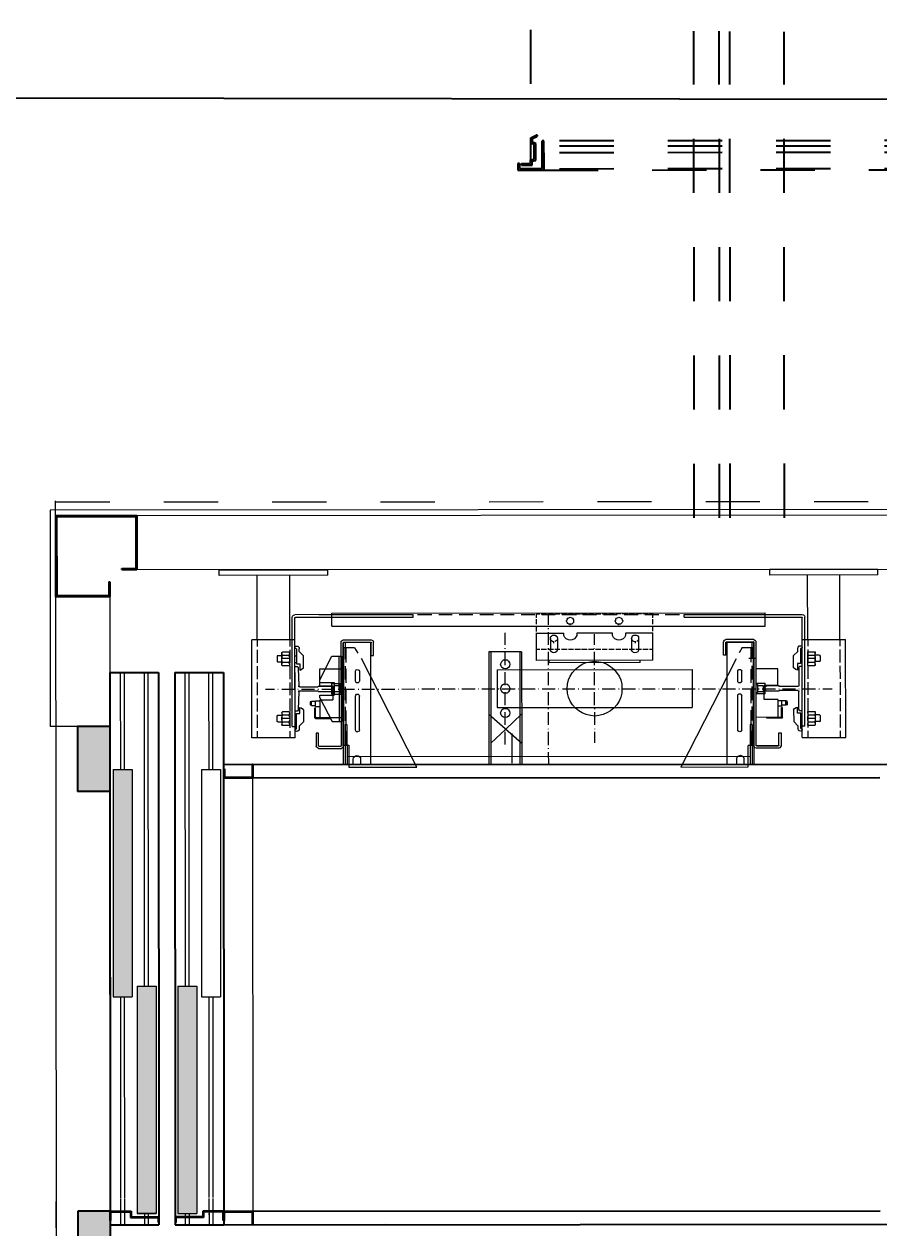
# Model space of a CAD drawing. Extents: x -152 to 150, y 325 to 437.
# Drawn here: x 1.613 to 3.191, y 413.229 to 415.452 of the extents above; entities that cross this region are included whole.
import ezdxf

# ---------------------------------------------------------------- set-up
doc = ezdxf.new("R2010")
doc.units = 0
doc.header["$LTSCALE"] = 0.01
doc.header["$MEASUREMENT"] = 0
doc.header["$PDMODE"] = 98
doc.linetypes.add('HIDDEN', pattern=[0.375, 0.25, -0.125])
doc.layers.get('0').update_dxf_attribs({"linetype": 'CONTINUOUS'})
doc.layers.get('DEFPOINTS').update_dxf_attribs({"linetype": 'CONTINUOUS'})
for name, color, linetype, lineweight in [('2COTA', 1, 'CONTINUOUS', 9), ('2H', 1, 'HIDDEN', 15), ('AR-ESQ-VT1', 1, 'CONTINUOUS', 9), ('P', 1, 'CONTINUOUS', 18)]:
    doc.layers.add(name, color=color, linetype=linetype, lineweight=lineweight)
for name, color, linetype in [('3', 3, 'CONTINUOUS'), ('47', 1, 'CONTINUOUS'), ('ALV', 2, 'CONTINUOUS'), ('AR-ELV', 2, 'CONTINUOUS'), ('AR-PIS-DSN', 1, 'CONTINUOUS'), ('DT-PRJ', 1, 'HIDDEN'), ('PAREDE', 1, 'CONTINUOUS'), ('TEXTO-CENTRO-CUSTO', 2, 'CONTINUOUS')]:
    doc.layers.add(name, color=color, linetype=linetype)
doc.styles.add('1', font='romans.shx')
doc.dimstyles.new('1-600', dxfattribs={"dimtxt": 1.1, "dimasz": 2.5, "dimexe": 2, "dimexo": 4, "dimgap": 0.2, "dimtad": 1, "dimdec": 0, "dimzin": 4, "dimdsep": 46, "dimlunit": 6, "dimtxsty": '1', "dimblk1": 'NONE', "dimblk2": 'NONE', "dimsah": 1, "dimcen": 0, "dimclrd": 2, "dimclre": 2, "dimclrt": 2, "dimadec": 0, "dimazin": 0, "dimtfac": 1, "dimtdec": 0, "dimtmove": 2, "dimatfit": 3, "dimldrblk": 'NONE', "dimfxl": 0, "dimtolj": 1, "dimtzin": 0, "dimarcsym": 0})

# ---------------------------------------------------------------- blocks, each defined once
blk = doc.blocks.new('*D68')
at = {"layer": 'DEFPOINTS', "color": 0}
for p in [(-16.9109, 434.9595), (25.8721, 428.0733), (25.7828, 426.5759), (-100.7781, 416.6905), (-100.4239, 415.2329)]:
    blk.add_point(p, dxfattribs=at)
at = {"layer": 'TEXTO-CENTRO-CUSTO', "color": 2, "lineweight": -2}
for p, q in [((26.1104, 432.0662), (26.3766, 436.5272)), ((-101.7227, 420.5774), (-102.7852, 424.9499))]:
    blk.add_line(p, q, dxfattribs=at)
blk.add_arc((0.3598, 0.4972), 434.8055, 86.585366, 103.658537, dxfattribs=at)
at = {"layer": 'TEXTO-CENTRO-CUSTO', "color": 2, "insert": (-38.5248, 434.3135), "char_height": 1.1, "attachment_point": 5, "rotation": 5.122, "style": '1'}
blk.add_mtext('\\A1;Física', dxfattribs=at)
blk = doc.blocks.new('_NONE')
at = {"color": 0, "linetype": 'ByBlock'}
blk.add_circle((0, 0), 0.25, dxfattribs=at)
blk = doc.blocks.new('gr01-p2')
at = {"layer": 'DT-PRJ'}
for p, q in [((0.0239, 0.0599), (0.0337, 0.0648)), ((0.0239, 0.0493), (0.0239, 0.0599)), ((0.03, 0.0472), (0.0239, 0.0493)), ((0.0269, 0.0581), (0.035, 0.0622)), ((0.0269, 0.0514), (0.0269, 0.0581)), ((0.033, 0.0494), (0.0269, 0.0514)), ((0.03, 0.0203), (0.03, 0.0472)), ((0.033, 0.0178), (0.033, 0.0494)), ((0.045, 0.003), (0.045, 0.054)), ((0.048, 0.054), (0.045, 0.054)), ((0.048, 0.054), (1.177, 0.054)), ((0.048, 0), (0.048, 0.054)), ((1.177, 0), (1.177, 0.054)), ((1.177, 0.054), (1.18, 0.054)), ((1.18, 0.003), (1.18, 0.054)), ((1.1981, 0.0581), (1.19, 0.0622)), ((1.2011, 0.0599), (1.1913, 0.0648)), ((1.192, 0.0494), (1.1981, 0.0514)), ((1.192, 0.0178), (1.192, 0.0494)), ((1.195, 0.0472), (1.2011, 0.0493)), ((1.195, 0.0203), (1.195, 0.0472)), ((1.1981, 0.0514), (1.1981, 0.0581)), ((1.2011, 0.0493), (1.2011, 0.0599)), ((0.048, 0.044), (1.177, 0.044)), ((0.048, 0.032), (1.177, 0.032)), ((1.177, 0.032), (1.177, 0)), ((0.003, 0.0122), (0, 0.0122)), ((0, 0.0122), (0, 0)), ((0, 0), (0.048, 0)), ((0.003, 0.0122), (0.003, 0.003)), ((0.003, 0.003), (0.045, 0.003)), ((0.0067, 0.0121), (0.0067, 0.0091)), ((0.0067, 0.0121), (0.0237, 0.0121)), ((0.0067, 0.0091), (0.0267, 0.0091)), ((0.0067, 0.0091), (0.0078, 0.0091)), ((0.0237, 0.0192), (0.03, 0.0203)), ((0.0237, 0.0121), (0.0237, 0.0192)), ((0.0267, 0.0167), (0.033, 0.0178)), ((0.0267, 0.0091), (0.0267, 0.0167)), ((0.048, 0.002), (1.177, 0.002)), ((1.177, 0), (0.048, 0)), ((1.225, 0), (1.177, 0)), ((1.222, 0.003), (1.18, 0.003)), ((1.1983, 0.0167), (1.192, 0.0178)), ((1.2013, 0.0192), (1.195, 0.0203)), ((1.1983, 0.0091), (1.1983, 0.0167)), ((1.2183, 0.0091), (1.1983, 0.0091)), ((1.2013, 0.0121), (1.2013, 0.0192)), ((1.2183, 0.0121), (1.2013, 0.0121)), ((1.2183, 0.0091), (1.2172, 0.0091)), ((1.2183, 0.0121), (1.2183, 0.0091)), ((1.222, 0.0122), (1.225, 0.0122)), ((1.222, 0.0122), (1.222, 0.003)), ((1.225, 0.0122), (1.225, 0))]:
    blk.add_line(p, q, dxfattribs=at)
for centre, start, end in [((0.0343, 0.0635), 296.5428, 116.5428), ((1.1907, 0.0635), 63.4572, 243.4572)]:
    blk.add_arc(centre, 0.0015, start, end, dxfattribs=at)

msp = doc.modelspace()

# ---------------------------------------------------------------- hatches: boundary and pattern name
at = {"layer": '2COTA', "linetype": 'Continuous'}
for points in [[(1.7712, 414.1549), (1.7712, 414.0349), (1.7112, 414.0348), (1.7112, 414.1548)], [(1.7717, 413.2599), (1.7717, 413.2427), (1.7718, 413.1396), (1.7118, 413.1396), (1.7117, 413.2598)]]:
    msp.add_hatch(color=256, dxfattribs=at).paths.add_polyline_path(points)
at = {"layer": '2COTA', "lineweight": 9, "ltscale": 35}
for points in [[(1.7773, 414.0757), (1.8123, 414.0757), (1.8125, 413.6557), (1.7775, 413.6557)], [(1.8215, 413.6757), (1.8565, 413.6757), (1.8567, 413.2557), (1.8217, 413.2557)], [(1.8965, 413.6757), (1.9315, 413.6758), (1.9317, 413.2558), (1.8967, 413.2557)]]:
    msp.add_hatch(color=256, dxfattribs=at).paths.add_polyline_path(points)

# ---------------------------------------------------------------- linework, layer by layer
at = {"layer": '2COTA', "ltscale": 35}
for p, q in [((1.7911, 414.0757), (1.7909, 414.2549)), ((1.7982, 414.0757), (1.7981, 414.2549)), ((1.8352, 413.6757), (1.8349, 414.2549)), ((1.8424, 413.6757), (1.842, 414.2549)), ((1.9106, 413.6757), (1.9102, 414.255)), ((1.9177, 413.6757), (1.9173, 414.255)), ((1.9542, 414.0758), (1.9541, 414.255)), ((1.9614, 414.0758), (1.9612, 414.255)), ((1.7773, 414.0757), (1.8123, 414.0757)), ((1.9401, 414.0758), (1.9751, 414.0758)), ((1.8215, 413.6757), (1.8565, 413.6757)), ((1.8965, 413.6757), (1.9315, 413.6758)), ((1.8965, 413.6757), (1.9315, 413.6758)), ((1.8965, 413.6757), (1.9315, 413.6758)), ((1.7775, 413.6557), (1.8125, 413.6557)), ((1.7916, 413.2849), (1.7913, 413.6557)), ((1.7987, 413.2849), (1.7984, 413.6557)), ((1.9404, 413.6558), (1.9754, 413.6558)), ((1.9547, 413.285), (1.9545, 413.6558)), ((1.9619, 413.285), (1.9616, 413.6558)), ((1.7916, 413.2349), (1.7916, 413.2836)), ((1.7987, 413.2349), (1.7987, 413.2836)), ((1.9548, 413.235), (1.9547, 413.2837)), ((1.9619, 413.235), (1.9619, 413.2837)), ((1.7916, 413.2494), (1.7916, 413.2557)), ((1.7987, 413.2494), (1.7987, 413.2557)), ((1.8567, 413.2557), (1.8217, 413.2557)), ((1.8217, 413.2557), (1.8567, 413.2557)), ((1.8355, 413.2349), (1.8355, 413.2557)), ((1.8355, 413.2495), (1.8355, 413.2557)), ((1.8426, 413.2349), (1.8426, 413.2557)), ((1.8426, 413.2495), (1.8426, 413.2557)), ((1.8967, 413.2557), (1.9317, 413.2558)), ((1.9108, 413.235), (1.9108, 413.2557)), ((1.9108, 413.2495), (1.9108, 413.2557)), ((1.918, 413.235), (1.9179, 413.2557)), ((1.9179, 413.2495), (1.9179, 413.2557)), ((1.9548, 413.2495), (1.9547, 413.2558)), ((1.9619, 413.2495), (1.9619, 413.2558))]:
    msp.add_line(p, q, dxfattribs=at)
at = {"layer": '2COTA', "linetype": 'Continuous'}
for p, q in [((1.7773, 414.0757), (1.7775, 413.6557)), ((1.8123, 414.0757), (1.8125, 413.6557)), ((1.9401, 414.0758), (1.9404, 413.6558)), ((1.9751, 414.0758), (1.9754, 413.6558)), ((1.8215, 413.6757), (1.8217, 413.2557)), ((1.8565, 413.6757), (1.8567, 413.2557)), ((1.8965, 413.6757), (1.8967, 413.2557)), ((1.9315, 413.6758), (1.9317, 413.2558))]:
    msp.add_line(p, q, dxfattribs=at)
at = {"layer": '2COTA', "lineweight": 9, "ltscale": 35}
msp.add_line((2.0354, 413.26), (2.0349, 414.06), dxfattribs=at)
at = {"layer": '2COTA', "ltscale": 0.5}
for p, q in [((1.7714, 413.746), (1.7716, 413.461)), ((1.9814, 413.7461), (1.9816, 413.4611))]:
    msp.add_line(p, q, dxfattribs=at)
at = {"layer": '2H', "lineweight": 9, "ltscale": 20}
for p, q in [((1.6709, 414.5448), (1.6709, 414.572)), ((1.6709, 414.5698), (3.4709, 414.5709))]:
    msp.add_line(p, q, dxfattribs=at)
at = {"layer": '3'}
for p, q in [((2.0336, 414.085), (2.0336, 414.0613)), ((2.0349, 414.085), (2.0336, 414.085)), ((2.0349, 414.085), (2.0336, 414.085)), ((2.0349, 414.085), (2.0349, 414.06)), ((1.9812, 414.0772), (1.9825, 414.0772)), ((1.9812, 414.06), (2.0349, 414.06)), ((1.9825, 414.0613), (2.0336, 414.0613)), ((2.0075, 414.06), (2.0325, 414.06)), ((2.0075, 414.06), (2.0325, 414.06)), ((1.7717, 413.2599), (1.8107, 413.2599)), ((1.798, 413.2599), (1.8083, 413.2599)), ((1.798, 413.2599), (1.8083, 413.2599)), ((1.8107, 413.2599), (1.8107, 413.2599)), ((1.8107, 413.2599), (1.8107, 413.2494)), ((1.9817, 413.26), (1.9427, 413.26)), ((1.9427, 413.26), (1.9427, 413.26)), ((1.9427, 413.26), (1.9428, 413.2495)), ((1.9804, 413.2587), (1.944, 413.2587)), ((1.944, 413.2587), (1.944, 413.2483)), ((1.9554, 413.26), (1.9452, 413.26)), ((1.9554, 413.26), (1.9452, 413.26)), ((1.9817, 413.26), (2.0354, 413.26)), ((1.983, 413.2587), (2.0341, 413.2588)), ((2.008, 413.26), (2.033, 413.26)), ((2.008, 413.26), (2.033, 413.26)), ((2.0342, 413.235), (2.0341, 413.2588)), ((2.0354, 413.235), (2.0354, 413.26)), ((2.0354, 413.26), (2.0354, 413.26)), ((1.7717, 413.2427), (1.773, 413.2427)), ((1.773, 413.2586), (1.8094, 413.2586)), ((1.8094, 413.2586), (1.8094, 413.2482)), ((1.8094, 413.2482), (1.8605, 413.2482)), ((1.8107, 413.2494), (1.8617, 413.2495)), ((1.8393, 413.2495), (1.8617, 413.2495)), ((1.8393, 413.2495), (1.8617, 413.2495)), ((1.8605, 413.2482), (1.8605, 413.2392)), ((1.8605, 413.2392), (1.8617, 413.2392)), ((1.8617, 413.2495), (1.8617, 413.239)), ((1.9428, 413.2495), (1.8917, 413.2495)), ((1.9141, 413.2495), (1.8917, 413.2495)), ((1.9141, 413.2495), (1.8917, 413.2495)), ((1.8917, 413.2495), (1.8917, 413.239)), ((1.893, 413.2392), (1.8917, 413.2392)), ((1.944, 413.2483), (1.893, 413.2482)), ((1.893, 413.2482), (1.893, 413.2392)), ((1.9817, 413.2429), (1.9805, 413.2429)), ((1.9817, 413.2429), (1.983, 413.2429)), ((2.0354, 413.235), (2.0342, 413.235)), ((2.0354, 413.235), (2.0342, 413.235))]:
    msp.add_line(p, q, dxfattribs=at)
at = {"layer": '3', "ltscale": 0.5}
for p, q in [((1.9812, 414.0772), (1.9812, 414.06)), ((1.9825, 414.0772), (1.9825, 414.0613)), ((1.7717, 413.2427), (1.7717, 413.2599)), ((1.7717, 413.2427), (1.7717, 413.2599)), ((1.9805, 413.2429), (1.9804, 413.2587)), ((1.9817, 413.2429), (1.9817, 413.26)), ((1.9817, 413.2429), (1.9817, 413.26)), ((1.983, 413.2429), (1.983, 413.2587)), ((1.773, 413.2427), (1.773, 413.2586))]:
    msp.add_line(p, q, dxfattribs=at)
at = {"layer": '47', "lineweight": 25, "ltscale": 35}
for p, q in [((1.6709, 414.5448), (1.8209, 414.5449)), ((1.6709, 414.5448), (1.671, 414.3948)), ((1.6729, 414.5428), (1.8189, 414.5429)), ((1.6729, 414.5428), (1.673, 414.3968)), ((1.8189, 414.5429), (1.819, 414.4469)), ((1.8209, 414.5449), (1.821, 414.4449)), ((1.7934, 414.4469), (1.819, 414.4469)), ((1.7934, 414.4449), (1.7934, 414.4469)), ((1.7934, 414.4449), (1.821, 414.4449)), ((1.769, 414.4224), (1.769, 414.3969)), ((1.769, 414.4224), (1.771, 414.4224)), ((1.771, 414.4224), (1.771, 414.3949)), ((1.673, 414.3968), (1.769, 414.3969)), ((1.7711, 414.2549), (1.7712, 414.1299))]:
    msp.add_line(p, q, dxfattribs=at)
at = {"layer": '47'}
for p, q in [((1.7711, 414.2549), (1.8611, 414.2549)), ((1.8911, 414.2549), (1.9811, 414.255)), ((1.9812, 414.085), (3.2599, 414.0858)), ((2.0349, 414.06), (3.1925, 414.0608)), ((2.0354, 413.26), (3.193, 413.2608)), ((1.7717, 413.2349), (1.8617, 413.2349)), ((1.8917, 413.2349), (1.9817, 413.235)), ((1.9817, 413.235), (2.2804, 413.2352)), ((2.0354, 413.235), (3.2604, 413.2358))]:
    msp.add_line(p, q, dxfattribs=at)
at = {"layer": '47', "ltscale": 35}
for p, q in [((1.7712, 414.1549), (1.7112, 414.1548)), ((1.7712, 414.0349), (1.7112, 414.0348)), ((1.7717, 413.2599), (1.7117, 413.2598))]:
    msp.add_line(p, q, dxfattribs=at)
at = {"layer": '47', "ltscale": 0.5}
for p, q in [((1.7112, 414.1548), (1.7112, 414.0348)), ((1.7117, 413.2598), (1.7118, 413.1396))]:
    msp.add_line(p, q, dxfattribs=at)
at = {"layer": 'ALV'}
msp.add_line((-2.0948, 415.3209), (3.9173, 415.3127), dxfattribs=at)
at = {"layer": 'AR-ELV', "lineweight": 13}
for p, q in [((1.6709, 414.5448), (3.2709, 414.5458)), ((1.6709, 414.5448), (3.2709, 414.5458)), ((1.6709, 414.5448), (1.6719, 412.9448)), ((1.821, 414.4449), (3.271, 414.4458)), ((1.771, 414.3949), (1.7718, 413.0949)), ((1.6717, 413.278), (1.6718, 413.0948))]:
    msp.add_line(p, q, dxfattribs=at)
at = {"layer": 'AR-ESQ-VT1'}
for p, q in [((3.4309, 414.5559), (1.6609, 414.5548)), ((1.6609, 414.5548), (1.6612, 414.1548)), ((1.7112, 414.1548), (1.6612, 414.1548))]:
    msp.add_line(p, q, dxfattribs=at)
at = {"layer": 'DT-PRJ'}
for p, q in [((2.5477, 415.442), (2.5478, 415.1947)), ((2.8496, 414.5405), (2.8491, 415.4394)), ((2.8965, 414.5405), (2.8959, 415.439)), ((2.9161, 414.5406), (2.9155, 415.4388)), ((3.0161, 414.5406), (3.0155, 415.438))]:
    msp.add_line(p, q, dxfattribs=at)
at = {"layer": 'P', "linetype": 'Continuous'}
for points in [[(1.9727, 414.4445), (2.1732, 414.4446)], [(2.1732, 414.4343), (1.9727, 414.4341), (1.9727, 414.4445)], [(2.1732, 414.4343), (2.1732, 414.4446)], [(3.1886, 414.4453), (2.989, 414.4451)], [(3.1886, 414.4349), (2.989, 414.4348), (2.989, 414.4451)], [(3.1886, 414.4349), (3.1886, 414.4453)], [(2.0428, 414.3149), (2.0427, 414.4342)], [(2.1033, 414.315), (2.1032, 414.4342)], [(3.0591, 414.3156), (3.059, 414.4348)], [(3.1187, 414.3156), (3.1186, 414.4349)], [(2.1076, 414.3564), (2.1084, 414.359), (2.1102, 414.3608), (2.1128, 414.3616)], [(2.1077, 414.1551), (2.1076, 414.3564)], [(2.181, 414.3617), (2.1128, 414.3616)], [(2.1128, 414.3556), (2.1128, 414.3564), (2.1136, 414.3564)], [(2.1129, 414.1551), (2.1128, 414.3556)], [(2.3305, 414.3566), (2.1136, 414.3564)], [(2.1568, 414.3617), (2.3305, 414.3618), (2.3305, 414.3566)], [(2.181, 414.3643), (2.9804, 414.3648)], [(2.181, 414.3401), (2.181, 414.3643)], [(2.181, 414.3617), (2.213, 414.3617)], [(2.2251, 414.3617), (2.251, 414.3617)], [(2.2631, 414.3617), (2.2891, 414.3617)], [(2.302, 414.3617), (2.3271, 414.3618)], [(2.3392, 414.3618), (2.3651, 414.3618)], [(2.3781, 414.3618), (2.4031, 414.3618)], [(2.4161, 414.3618), (2.4412, 414.3618)], [(2.4541, 414.3618), (2.4792, 414.3619)], [(2.4921, 414.3619), (2.5172, 414.3619)], [(2.5302, 414.3619), (2.5552, 414.3619)], [(2.5647, 414.3628), (2.5587, 414.3628)], [(2.5587, 414.3559), (2.5587, 414.3628)], [(2.5587, 414.3438), (2.5587, 414.3533)], [(2.5768, 414.3628), (2.5673, 414.3628)], [(2.5682, 414.3619), (2.5933, 414.3619)], [(2.5898, 414.3628), (2.5794, 414.3628)], [(2.5803, 414.3645), (2.5803, 414.3429)], [(2.6019, 414.3628), (2.5924, 414.3628)], [(2.6149, 414.3628), (2.6045, 414.3628)], [(2.6062, 414.3619), (2.6321, 414.362)], [(2.6209, 414.3568), (2.6235, 414.3559), (2.6252, 414.355), (2.627, 414.3524), (2.627, 414.3499), (2.627, 414.3473), (2.6252, 414.3455), (2.6235, 414.3438), (2.6209, 414.3438), (2.6183, 414.3438), (2.6166, 414.3455), (2.6149, 414.3473), (2.614, 414.3498), (2.6149, 414.3524), (2.6166, 414.355), (2.6183, 414.3559), (2.6209, 414.3568)], [(2.6209, 414.3438), (2.6183, 414.3438), (2.6166, 414.3455), (2.6149, 414.3473), (2.614, 414.3498), (2.614, 414.3507)], [(2.6149, 414.3533), (2.6166, 414.355), (2.6183, 414.3559), (2.6209, 414.3568), (2.6235, 414.3559), (2.6244, 414.355)], [(2.627, 414.3628), (2.6174, 414.3628)], [(2.6261, 414.3533), (2.627, 414.3524), (2.627, 414.3499), (2.627, 414.3473), (2.6252, 414.3455), (2.6235, 414.3438)], [(2.6399, 414.3628), (2.6295, 414.3628)], [(2.652, 414.3628), (2.6416, 414.3628)], [(2.6442, 414.362), (2.6693, 414.362)], [(2.6641, 414.3628), (2.6546, 414.3628)], [(2.6771, 414.3628), (2.6676, 414.3628)], [(2.6892, 414.3629), (2.6797, 414.3628)], [(2.6823, 414.362), (2.7073, 414.362)], [(2.7021, 414.3629), (2.6918, 414.3629)], [(2.7108, 414.3568), (2.7134, 414.356), (2.7151, 414.3551), (2.7168, 414.3525), (2.7177, 414.3499), (2.7168, 414.3473), (2.7151, 414.3456), (2.7134, 414.3439), (2.7108, 414.3439), (2.7082, 414.3439), (2.7065, 414.3456), (2.7047, 414.3473), (2.7039, 414.3499), (2.7047, 414.3525), (2.7065, 414.3551), (2.7082, 414.356), (2.7108, 414.3568)], [(2.7108, 414.3439), (2.7082, 414.3439), (2.7065, 414.3456), (2.7047, 414.3473), (2.7039, 414.3499), (2.7047, 414.3508)], [(2.7142, 414.3629), (2.7047, 414.3629)], [(2.7047, 414.3534), (2.7065, 414.3551), (2.7082, 414.356), (2.7108, 414.3568), (2.7134, 414.356), (2.7142, 414.3551)], [(2.716, 414.3534), (2.7168, 414.3525), (2.7177, 414.3499), (2.7168, 414.3473), (2.7151, 414.3456), (2.7134, 414.3439)], [(2.7272, 414.3629), (2.7168, 414.3629)], [(2.7203, 414.362), (2.7462, 414.362)], [(2.7393, 414.3629), (2.7298, 414.3629)], [(2.7523, 414.3629), (2.7419, 414.3629)], [(2.7644, 414.3629), (2.7549, 414.3629)], [(2.7583, 414.362), (2.7842, 414.362)], [(2.773, 414.3629), (2.767, 414.3629)], [(2.773, 414.356), (2.773, 414.3629)], [(2.773, 414.3439), (2.773, 414.3534)], [(2.7963, 414.3621), (2.8223, 414.3621)], [(2.8309, 414.3621), (3.0046, 414.3622)], [(2.8309, 414.3569), (2.8309, 414.3621)], [(2.8309, 414.3569), (3.0478, 414.357)], [(2.8344, 414.3621), (2.8603, 414.3621)], [(2.8733, 414.3621), (2.8983, 414.3621)], [(2.9104, 414.3621), (2.9363, 414.3621)], [(2.9493, 414.3622), (2.9804, 414.3622)], [(2.9804, 414.3406), (2.9804, 414.3648)], [(2.9804, 414.3622), (3.0487, 414.3622)], [(3.0478, 414.357), (3.0487, 414.357), (3.0487, 414.3562)], [(3.0487, 414.3622), (3.0513, 414.3614), (3.053, 414.3596), (3.0539, 414.357)], [(3.0488, 414.1557), (3.0487, 414.3562)], [(3.054, 414.1557), (3.0539, 414.357)], [(2.181, 414.3401), (2.9804, 414.3406)], [(2.5008, 414.3057), (2.5008, 414.3282)], [(2.5587, 414.3308), (2.5587, 414.3412)], [(2.5587, 414.3187), (2.5587, 414.3282)], [(2.5587, 414.2772), (2.5587, 414.3273), (2.6088, 414.3274)], [(2.5803, 414.3369), (2.5803, 414.3351)], [(2.5803, 414.3291), (2.5803, 414.3057)], [(2.633, 414.3274), (2.633, 414.3231), (2.6304, 414.3196), (2.6287, 414.317), (2.6244, 414.3153), (2.6209, 414.3144), (2.6175, 414.3153), (2.6132, 414.317), (2.6106, 414.3196), (2.6088, 414.3231), (2.6088, 414.3274)], [(2.6209, 414.3421), (2.6209, 414.3455)], [(2.6987, 414.3274), (2.633, 414.3274)], [(2.7229, 414.3274), (2.7229, 414.3231), (2.7212, 414.3197), (2.7186, 414.3171), (2.7143, 414.3153), (2.7108, 414.3145), (2.7074, 414.3153), (2.703, 414.3171), (2.7004, 414.3197), (2.6987, 414.3231), (2.6987, 414.3274)], [(2.7108, 414.3421), (2.7108, 414.3456)], [(2.773, 414.3275), (2.7229, 414.3274)], [(2.773, 414.3309), (2.773, 414.3413)], [(2.773, 414.3188), (2.773, 414.3283)], [(2.7731, 414.2774), (2.773, 414.3275)], [(2.1128, 414.315), (2.0333, 414.3149)], [(2.0334, 414.1343), (2.0333, 414.3149)], [(2.0428, 414.3149), (2.0428, 414.3028)], [(2.1033, 414.315), (2.1033, 414.3029)], [(2.1129, 414.1343), (2.1128, 414.315)], [(2.1154, 414.2985), (2.1137, 414.2994), (2.1128, 414.3011), (2.1137, 414.3037), (2.1154, 414.3037), (2.118, 414.3037), (2.1206, 414.3011), (2.1206, 414.2985)], [(2.1983, 414.3107), (2.1983, 414.3124), (2.2001, 414.3142), (2.2018, 414.315)], [(2.1985, 414.1197), (2.1983, 414.3107)], [(2.2018, 414.315), (2.2536, 414.3151)], [(2.2018, 414.3098), (2.2027, 414.3107), (2.2027, 414.3107)], [(2.2018, 414.3098), (2.2019, 414.0851)], [(2.2019, 414.1188), (2.2018, 414.3098)], [(2.2027, 414.3107), (2.2528, 414.3107)], [(2.2053, 414.3098), (2.2053, 414.2796)], [(2.2519, 414.3099), (2.2521, 414.0852)], [(2.2528, 414.3107), (2.2537, 414.3107), (2.2537, 414.3099)], [(2.2536, 414.3151), (2.2562, 414.3142), (2.2571, 414.3125), (2.258, 414.3107)], [(2.2537, 414.2865), (2.2537, 414.3099)], [(2.258, 414.2865), (2.258, 414.3107)], [(2.5587, 414.3057), (2.5587, 414.3161)], [(2.5587, 414.2971), (2.5587, 414.304)], [(2.5846, 414.3179), (2.5846, 414.3204), (2.5864, 414.3222), (2.5881, 414.3239), (2.5907, 414.3239), (2.5933, 414.3239), (2.595, 414.3222), (2.5967, 414.3205), (2.5976, 414.3179)], [(2.5846, 414.3179), (2.5846, 414.298)], [(2.5907, 414.3109), (2.5881, 414.3118), (2.5864, 414.3135), (2.5846, 414.3153), (2.5846, 414.3179), (2.5846, 414.3179)], [(2.5855, 414.3213), (2.5864, 414.3222), (2.5881, 414.3239), (2.5907, 414.3239), (2.5933, 414.3239), (2.595, 414.323)], [(2.5907, 414.3092), (2.5907, 414.3127)], [(2.5959, 414.3213), (2.5967, 414.3205), (2.5976, 414.3179), (2.5967, 414.3153), (2.595, 414.3135), (2.5933, 414.3118)], [(2.5976, 414.3179), (2.5976, 414.298)], [(2.6659, 414.3058), (2.6659, 414.3257)], [(2.7341, 414.3179), (2.735, 414.3205), (2.7359, 414.3223), (2.7385, 414.324), (2.7411, 414.324), (2.7428, 414.324), (2.7454, 414.3223), (2.7471, 414.3205), (2.7471, 414.318)], [(2.7341, 414.3179), (2.7342, 414.2972)], [(2.7411, 414.311), (2.7385, 414.3119), (2.7359, 414.3136), (2.735, 414.3154), (2.7341, 414.3179), (2.7341, 414.3179)], [(2.735, 414.3214), (2.7359, 414.3223), (2.7385, 414.324), (2.7411, 414.324), (2.7428, 414.324), (2.7445, 414.3231)], [(2.7411, 414.3093), (2.7411, 414.3128)], [(2.7462, 414.3214), (2.7471, 414.3205), (2.7471, 414.318), (2.7471, 414.3154), (2.7454, 414.3136), (2.7437, 414.3119)], [(2.7471, 414.318), (2.7471, 414.2981)], [(2.773, 414.3059), (2.773, 414.3162)], [(2.773, 414.2972), (2.773, 414.3041)], [(2.9035, 414.3111), (2.9044, 414.3129), (2.9053, 414.3146), (2.9078, 414.3155)], [(2.9035, 414.2869), (2.9035, 414.3111)], [(2.9597, 414.3155), (2.9078, 414.3155)], [(2.9078, 414.3103), (2.9078, 414.3111), (2.9087, 414.3111)], [(2.9079, 414.2869), (2.9078, 414.3103)], [(2.9588, 414.3112), (2.9087, 414.3111)], [(2.9096, 414.3103), (2.9097, 414.0856)], [(2.9597, 414.3103), (2.9096, 414.3103)], [(2.9562, 414.3103), (2.9563, 414.2801)], [(2.9588, 414.3112), (2.9597, 414.3112), (2.9597, 414.3103)], [(2.9597, 414.3155), (2.9614, 414.3146), (2.9632, 414.3129), (2.964, 414.3112)], [(2.9597, 414.3103), (2.9598, 414.0856)], [(2.9598, 414.1193), (2.9597, 414.3103)], [(2.9641, 414.1202), (2.964, 414.3112)], [(3.0409, 414.2991), (3.0418, 414.3017), (3.0435, 414.3043), (3.0461, 414.3043)], [(3.0461, 414.3043), (3.0479, 414.3043), (3.0487, 414.3017), (3.0479, 414.3), (3.0461, 414.2991)], [(3.0487, 414.3155), (3.1291, 414.3156)], [(3.0488, 414.1349), (3.0487, 414.3155)], [(3.0591, 414.3156), (3.0591, 414.3035)], [(3.1187, 414.3156), (3.1187, 414.3035)], [(3.1292, 414.135), (3.1291, 414.3156)], [(2.0428, 414.2968), (2.0428, 414.2726)], [(2.0808, 414.2864), (2.08, 414.2847)], [(2.08, 414.2847), (2.08, 414.2752)], [(2.0808, 414.2864), (2.0886, 414.2864)], [(2.0895, 414.2864), (2.0886, 414.2916), (2.0895, 414.2925), (2.0895, 414.2925)], [(2.0886, 414.2683), (2.0886, 414.2916)], [(2.0895, 414.2735), (2.0886, 414.2778), (2.0886, 414.2821), (2.0895, 414.2864)], [(2.1016, 414.2925), (2.0895, 414.2925)], [(2.1016, 414.2864), (2.0895, 414.2864)], [(2.1016, 414.2925), (2.1024, 414.2925), (2.1033, 414.2916)], [(2.1016, 414.2925), (2.1024, 414.2925), (2.1033, 414.2916)], [(2.1033, 414.2916), (2.1016, 414.2864)], [(2.1016, 414.2864), (2.1033, 414.2821), (2.1033, 414.2778), (2.1016, 414.2735)], [(2.1033, 414.2968), (2.1033, 414.2726)], [(2.1033, 414.2683), (2.1033, 414.2916)], [(2.1128, 414.2856), (2.1154, 414.2856)], [(2.1154, 414.2985), (2.1154, 414.2709)], [(2.1206, 414.2934), (2.1206, 414.2985)], [(2.1206, 414.2934), (2.1284, 414.2856)], [(2.1284, 414.2631), (2.1284, 414.2856)], [(2.1586, 414.2415), (2.1811, 414.2848), (2.1984, 414.2848)], [(2.1811, 414.2848), (2.1984, 414.2848)], [(2.194, 414.2848), (2.1941, 414.1646)], [(2.1984, 414.2848), (2.1984, 414.1646)], [(2.2028, 414.1206), (2.2027, 414.3003)], [(2.2225, 414.3003), (2.2027, 414.3003)], [(2.207, 414.2735), (2.207, 414.3003)], [(2.2225, 414.3003), (2.2286, 414.2908)], [(2.2537, 414.2865), (2.258, 414.2865)], [(2.5311, 414.2928), (2.4706, 414.2927)], [(2.4706, 414.2927), (2.4707, 414.0853)], [(2.4706, 414.2927), (2.4707, 414.1043)], [(2.474, 414.2927), (2.4741, 414.1899)], [(2.5008, 414.2988), (2.5008, 414.2997)], [(2.5008, 414.2685), (2.5008, 414.2927)], [(2.5276, 414.2928), (2.5277, 414.1415)], [(2.5311, 414.2928), (2.5312, 414.1044)], [(2.5648, 414.2971), (2.5587, 414.2971)], [(2.5769, 414.2971), (2.5674, 414.2971)], [(2.5898, 414.2971), (2.5795, 414.2971)], [(2.5803, 414.2997), (2.5803, 414.2988)], [(2.5803, 414.2928), (2.5803, 414.2686)], [(2.5976, 414.298), (2.5967, 414.2954), (2.595, 414.2928), (2.5933, 414.2919), (2.5907, 414.2911), (2.5881, 414.2919), (2.5864, 414.2928), (2.5846, 414.2954), (2.5846, 414.298)], [(2.6019, 414.2971), (2.5924, 414.2971)], [(2.6149, 414.2971), (2.6045, 414.2971)], [(2.627, 414.2971), (2.6175, 414.2971)], [(2.64, 414.2971), (2.6296, 414.2971)], [(2.6521, 414.2972), (2.6417, 414.2971)], [(2.6642, 414.2972), (2.6546, 414.2972)], [(2.6659, 414.2989), (2.6659, 414.2998)], [(2.6659, 414.2686), (2.6659, 414.2928)], [(2.6771, 414.2972), (2.6676, 414.2972)], [(2.6892, 414.2972), (2.6797, 414.2972)], [(2.7022, 414.2972), (2.6918, 414.2972)], [(2.7143, 414.2972), (2.7048, 414.2972)], [(2.7272, 414.2972), (2.7169, 414.2972)], [(2.7393, 414.2972), (2.7298, 414.2972)], [(2.7471, 414.2981), (2.7471, 414.2955), (2.7454, 414.2929), (2.7428, 414.292), (2.7402, 414.2912), (2.7376, 414.292), (2.7359, 414.2937), (2.7342, 414.2963), (2.7342, 414.2981)], [(2.7523, 414.2972), (2.7419, 414.2972)], [(2.7644, 414.2972), (2.7549, 414.2972)], [(2.773, 414.2972), (2.767, 414.2972)], [(2.9079, 414.2869), (2.9035, 414.2869)], [(2.9381, 414.3008), (2.9329, 414.2913)], [(2.9381, 414.3008), (2.9588, 414.3008)], [(2.9545, 414.274), (2.9545, 414.3008)], [(2.959, 414.1202), (2.9588, 414.3008)], [(3.0409, 414.2939), (3.0332, 414.2862)], [(3.0401, 414.2594), (3.0375, 414.2602), (3.0349, 414.262), (3.0332, 414.2637), (3.0332, 414.2862)], [(3.0409, 414.2939), (3.0409, 414.2991)], [(3.0461, 414.2991), (3.0461, 414.2715)], [(3.0487, 414.2862), (3.0461, 414.2862)], [(3.0591, 414.2974), (3.0591, 414.2732)], [(3.06, 414.287), (3.0591, 414.2922), (3.0591, 414.2931), (3.06, 414.2931), (3.0721, 414.2931)], [(3.0591, 414.2922), (3.0591, 414.2931), (3.06, 414.2931)], [(3.0591, 414.2689), (3.0591, 414.2922)], [(3.06, 414.2741), (3.0591, 414.2784), (3.0591, 414.2827), (3.06, 414.287)], [(3.06, 414.287), (3.0721, 414.287)], [(3.0721, 414.2931), (3.0729, 414.2931), (3.0729, 414.2922)], [(3.0729, 414.2922), (3.0721, 414.287)], [(3.0721, 414.287), (3.0729, 414.2827), (3.0729, 414.2784), (3.0721, 414.2741)], [(3.0729, 414.2689), (3.0729, 414.2922)], [(3.0807, 414.287), (3.0729, 414.287)], [(3.0807, 414.287), (3.0824, 414.2853)], [(3.0824, 414.2853), (3.0824, 414.2758)], [(3.1187, 414.2974), (3.1187, 414.2732)], [(2.0428, 414.2665), (2.0428, 414.2423)], [(2.08, 414.2752), (2.0808, 414.2743)], [(2.0808, 414.2743), (2.0886, 414.2743)], [(2.1033, 414.2804), (2.0886, 414.2804)], [(2.0886, 414.2683), (2.0895, 414.2735)], [(2.0895, 414.2674), (2.0895, 414.2674), (2.0886, 414.2683)], [(2.1016, 414.2735), (2.0895, 414.2735)], [(2.1033, 414.2683), (2.1024, 414.2674), (2.1016, 414.2674), (2.0895, 414.2674)], [(2.1016, 414.2735), (2.1033, 414.2683)], [(2.1033, 414.2666), (2.1033, 414.2424)], [(2.1128, 414.2735), (2.1154, 414.2735)], [(2.1129, 414.1836), (2.1128, 414.2657)], [(2.1128, 414.2657), (2.1163, 414.2657)], [(2.1154, 414.2709), (2.1215, 414.2709)], [(2.1163, 414.2657), (2.1171, 414.2657), (2.1189, 414.2648), (2.1189, 414.2631)], [(2.1189, 414.2631), (2.1198, 414.2303)], [(2.1215, 414.2709), (2.1215, 414.2588)], [(2.1284, 414.2631), (2.1266, 414.2614), (2.1241, 414.2597), (2.1215, 414.2588)], [(2.1586, 414.2303), (2.1586, 414.2614)], [(2.1586, 414.2614), (2.1984, 414.2614)], [(2.1984, 414.1716), (2.1984, 414.2614)], [(2.2053, 414.2666), (2.2053, 414.2416)], [(2.207, 414.2355), (2.207, 414.2614)], [(2.2123, 414.08), (2.3376, 414.08), (2.2355, 414.2805)], [(2.2243, 414.2571), (2.2252, 414.2589), (2.226, 414.2597), (2.2278, 414.2606), (2.2295, 414.2597), (2.2312, 414.2589), (2.2321, 414.2571)], [(2.4862, 414.2599), (2.8457, 414.2601)], [(2.4862, 414.2599), (2.4862, 414.1899)], [(2.5008, 414.278), (2.5043, 414.278), (2.5069, 414.2755), (2.5086, 414.2729), (2.5095, 414.2703), (2.5086, 414.2668), (2.5069, 414.2642), (2.5043, 414.2625), (2.5008, 414.2616), (2.4974, 414.2625), (2.4948, 414.2642), (2.4931, 414.2668), (2.4922, 414.2703), (2.4931, 414.2729), (2.4948, 414.2754), (2.4974, 414.278), (2.5008, 414.278), (2.5043, 414.278), (2.5069, 414.2755), (2.5086, 414.2729), (2.5095, 414.2703), (2.5086, 414.2668), (2.5069, 414.2642), (2.5043, 414.2625), (2.5008, 414.2616), (2.4974, 414.2625), (2.4948, 414.2642), (2.4931, 414.2668), (2.4922, 414.2703), (2.4931, 414.2729), (2.4948, 414.2754), (2.4974, 414.278), (2.5008, 414.278)], [(2.5008, 414.2616), (2.5008, 414.2625)], [(2.7731, 414.2774), (2.5587, 414.2772)], [(2.5803, 414.2625), (2.5803, 414.2617)], [(2.5821, 414.2729), (2.5821, 414.2772)], [(2.7497, 414.273), (2.5821, 414.2729)], [(2.6659, 414.2756), (2.6737, 414.2747), (2.6815, 414.273), (2.6884, 414.2704), (2.6953, 414.2661), (2.7013, 414.2609), (2.7065, 414.2548), (2.7109, 414.2479), (2.7143, 414.241), (2.716, 414.2332), (2.7161, 414.2246), (2.7161, 414.2168), (2.7143, 414.209), (2.7109, 414.2021), (2.7066, 414.1952), (2.7014, 414.1892), (2.6953, 414.184), (2.6884, 414.1805), (2.6815, 414.177), (2.6737, 414.1753), (2.666, 414.1744), (2.6582, 414.1753), (2.6504, 414.177), (2.6426, 414.1805), (2.6366, 414.1839), (2.6305, 414.1891), (2.6253, 414.1952), (2.621, 414.2021), (2.6175, 414.209), (2.6158, 414.2168), (2.6149, 414.2245), (2.6158, 414.2332), (2.6175, 414.241), (2.621, 414.2479), (2.6253, 414.2548), (2.6305, 414.2608), (2.6365, 414.266), (2.6426, 414.2704), (2.6503, 414.273), (2.6581, 414.2747), (2.6659, 414.2756)], [(2.6659, 414.2617), (2.6659, 414.2626)], [(2.7497, 414.273), (2.7497, 414.2773)], [(2.9269, 414.28), (2.825, 414.0803)], [(2.8457, 414.2601), (2.8457, 414.1901)], [(2.9304, 414.2576), (2.9304, 414.2593), (2.9321, 414.2602), (2.9338, 414.2602), (2.9355, 414.2602), (2.9364, 414.2593), (2.9373, 414.2576)], [(2.9623, 414.2809), (2.9502, 414.2809)], [(2.9546, 414.236), (2.9545, 414.261)], [(2.9563, 414.2671), (2.9563, 414.242)], [(3.0038, 414.2619), (2.9641, 414.2619)], [(2.9641, 414.172), (2.9641, 414.2619)], [(3.0038, 414.2308), (3.0038, 414.2619)], [(3.0401, 414.2715), (3.0401, 414.2594)], [(3.0461, 414.2715), (3.0401, 414.2715)], [(3.0427, 414.2637), (3.0436, 414.2654), (3.0444, 414.2663), (3.0461, 414.2663), (3.0487, 414.2663)], [(3.0427, 414.2637), (3.0427, 414.2309)], [(3.0487, 414.2741), (3.0461, 414.2741)], [(3.0488, 414.1842), (3.0487, 414.2663)], [(3.0591, 414.281), (3.0729, 414.281)], [(3.0591, 414.2689), (3.06, 414.2741)], [(3.06, 414.268), (3.0591, 414.268), (3.0591, 414.2689)], [(3.0591, 414.2672), (3.0591, 414.243)], [(3.06, 414.2741), (3.0721, 414.2741)], [(3.06, 414.268), (3.0721, 414.268)], [(3.0721, 414.2741), (3.0729, 414.2689)], [(3.0729, 414.2689), (3.0729, 414.268), (3.0721, 414.268)], [(3.0807, 414.275), (3.0729, 414.2749)], [(3.0824, 414.2758), (3.0807, 414.275)], [(3.1187, 414.2672), (3.1188, 414.243)], [(2.1586, 414.2364), (2.1586, 414.2415)], [(2.2243, 414.239), (2.2243, 414.2571)], [(2.2321, 414.2571), (2.2321, 414.239), (2.2312, 414.2373), (2.2295, 414.2355), (2.2278, 414.2355), (2.226, 414.2355), (2.2252, 414.2373), (2.2243, 414.239)], [(2.5009, 414.2314), (2.5008, 414.2556)], [(2.5804, 414.2556), (2.5804, 414.2314)], [(2.6659, 414.2315), (2.6659, 414.2557)], [(2.9304, 414.2394), (2.9304, 414.2576)], [(2.9373, 414.2394), (2.9364, 414.2377), (2.9356, 414.236), (2.9338, 414.236), (2.9321, 414.236), (2.9304, 414.2377), (2.9304, 414.2394)], [(2.9373, 414.2394), (2.9373, 414.2576)], [(3.1188, 414.2369), (3.1188, 414.2136)], [(2.0428, 414.2363), (2.0428, 414.2129)], [(2.0584, 414.2242), (2.0748, 414.2242)], [(2.0809, 414.2242), (2.0817, 414.2242)], [(2.0886, 414.2242), (2.112, 414.2242)], [(2.1033, 414.2363), (2.1033, 414.213)], [(2.1198, 414.219), (2.1189, 414.1862), (2.1189, 414.1853), (2.1172, 414.1836), (2.1163, 414.1836), (2.1129, 414.1836)], [(2.118, 414.2242), (2.1189, 414.2242)], [(2.1215, 414.2285), (2.1198, 414.2285), (2.1198, 414.2303)], [(2.1198, 414.219), (2.1198, 414.2208), (2.1215, 414.2208)], [(2.1215, 414.2285), (2.1552, 414.2286)], [(2.1215, 414.2208), (2.1552, 414.2208)], [(2.1249, 414.2242), (2.1491, 414.2242)], [(2.156, 414.2294), (2.1552, 414.2286), (2.1552, 414.2286)], [(2.1552, 414.2242), (2.1561, 414.2242)], [(2.1552, 414.2208), (2.1552, 414.2208), (2.1561, 414.2199)], [(2.156, 414.2294), (2.1794, 414.2294)], [(2.1561, 414.2199), (2.1794, 414.2199)], [(2.1586, 414.2364), (2.1854, 414.2364)], [(2.1586, 414.2303), (2.1828, 414.2303), (2.1829, 414.2044)], [(2.1621, 414.2243), (2.1863, 414.2243)], [(2.1794, 414.2294), (2.1811, 414.2286), (2.1811, 414.2269)], [(2.1811, 414.2225), (2.1811, 414.2208), (2.1794, 414.2199)], [(2.1811, 414.2148), (2.1811, 414.2346)], [(2.1811, 414.2346), (2.1984, 414.2346)], [(2.1811, 414.2225), (2.1811, 414.2269)], [(2.1811, 414.2148), (2.1984, 414.2148)], [(2.1854, 414.2364), (2.1854, 414.213)], [(2.1958, 414.2303), (2.1854, 414.2303), (2.1854, 414.2191)], [(2.1958, 414.2191), (2.1854, 414.2191)], [(2.1923, 414.2243), (2.1932, 414.2243)], [(2.1984, 414.2321), (2.1958, 414.2321), (2.1958, 414.2174)], [(2.1984, 414.2174), (2.1958, 414.2174)], [(2.1984, 414.2148), (2.1984, 414.2346)], [(2.1993, 414.2243), (2.2226, 414.2243)], [(2.2053, 414.2286), (2.2053, 414.2035)], [(2.2071, 414.1975), (2.207, 414.2234)], [(2.2243, 414.2113), (2.2252, 414.2131), (2.2261, 414.2148), (2.2278, 414.2148), (2.2295, 414.2148), (2.2312, 414.2131), (2.2321, 414.2113)], [(2.2295, 414.2243), (2.2304, 414.2243)], [(2.2364, 414.2243), (2.2598, 414.2243)], [(2.2667, 414.2243), (2.2675, 414.2243)], [(2.2727, 414.2243), (2.2969, 414.2243)], [(2.303, 414.2243), (2.3038, 414.2243)], [(2.3099, 414.2243), (2.3341, 414.2244)], [(2.3401, 414.2244), (2.341, 414.2244)], [(2.347, 414.2244), (2.3712, 414.2244)], [(2.3773, 414.2244), (2.3782, 414.2244)], [(2.3842, 414.2244), (2.4084, 414.2244)], [(2.4144, 414.2244), (2.4153, 414.2244)], [(2.4205, 414.2244), (2.4456, 414.2244)], [(2.4507, 414.2244), (2.4516, 414.2244)], [(2.4577, 414.2244), (2.4819, 414.2245)], [(2.4879, 414.2245), (2.4888, 414.2245)], [(2.5009, 414.234), (2.5043, 414.2331), (2.5069, 414.2314), (2.5086, 414.2279), (2.5095, 414.2245), (2.5086, 414.2219), (2.5069, 414.2193), (2.5043, 414.2167), (2.5009, 414.2167), (2.4974, 414.2167), (2.4948, 414.2193), (2.4931, 414.2219), (2.4922, 414.2245), (2.4931, 414.2279), (2.4948, 414.2314), (2.4974, 414.2331), (2.5009, 414.234), (2.5043, 414.2331), (2.5069, 414.2314), (2.5086, 414.2279), (2.5095, 414.2245), (2.5086, 414.2219), (2.5069, 414.2193), (2.5043, 414.2167), (2.5009, 414.2167), (2.4974, 414.2167), (2.4948, 414.2193), (2.4931, 414.2219), (2.4922, 414.2245), (2.4931, 414.2279), (2.4948, 414.2314), (2.4974, 414.2331), (2.5009, 414.234)], [(2.4948, 414.2245), (2.519, 414.2245)], [(2.5009, 414.2245), (2.5009, 414.2253)], [(2.5009, 414.1942), (2.5009, 414.2184)], [(2.5251, 414.2245), (2.5259, 414.2245)], [(2.532, 414.2245), (2.5562, 414.2245)], [(2.5622, 414.2245), (2.5631, 414.2245)], [(2.5691, 414.2245), (2.5933, 414.2245)], [(2.5804, 414.2254), (2.5804, 414.2245)], [(2.5804, 414.2185), (2.5804, 414.1943)], [(2.5985, 414.2245), (2.5994, 414.2245)], [(2.6063, 414.2245), (2.6296, 414.2245)], [(2.6357, 414.2245), (2.6365, 414.2245)], [(2.6426, 414.2246), (2.6668, 414.2246)], [(2.6659, 414.2246), (2.6659, 414.2254)], [(2.6659, 414.1943), (2.6659, 414.2185)], [(2.6728, 414.2246), (2.6737, 414.2246)], [(2.6798, 414.2246), (2.704, 414.2246)], [(2.71, 414.2246), (2.7109, 414.2246)], [(2.7169, 414.2246), (2.7411, 414.2246)], [(2.7472, 414.2246), (2.748, 414.2246)], [(2.7541, 414.2246), (2.7774, 414.2246)], [(2.7843, 414.2246), (2.7852, 414.2246)], [(2.7904, 414.2246), (2.8146, 414.2247)], [(2.8206, 414.2247), (2.8215, 414.2247)], [(2.8275, 414.2247), (2.8517, 414.2247)], [(2.8578, 414.2247), (2.8586, 414.2247)], [(2.8647, 414.2247), (2.8889, 414.2247)], [(2.8949, 414.2247), (2.8958, 414.2247)], [(2.9019, 414.2247), (2.9261, 414.2247)], [(2.9304, 414.2118), (2.9304, 414.2135), (2.9321, 414.2152), (2.9338, 414.2152), (2.9356, 414.2152), (2.9364, 414.2135), (2.9373, 414.2118)], [(2.9321, 414.2247), (2.933, 414.2247)], [(2.9382, 414.2247), (2.9632, 414.2248)], [(2.9546, 414.198), (2.9546, 414.223)], [(2.9563, 414.2291), (2.9563, 414.204)], [(2.9641, 414.2152), (2.9641, 414.2351), (2.9805, 414.2351)], [(2.9641, 414.2325), (2.9667, 414.2325), (2.9667, 414.2178)], [(2.9641, 414.2178), (2.9667, 414.2178)], [(2.9805, 414.2153), (2.9641, 414.2152)], [(2.9667, 414.2308), (2.977, 414.2308), (2.977, 414.2196)], [(2.9667, 414.2196), (2.977, 414.2196)], [(2.9684, 414.2248), (2.9693, 414.2248)], [(2.9753, 414.2248), (2.9995, 414.2248)], [(3.0038, 414.2308), (2.9788, 414.2308)], [(2.9788, 414.2049), (2.9788, 414.2308)], [(2.9805, 414.2153), (2.9805, 414.2351)], [(2.9831, 414.2204), (2.9814, 414.2213), (2.9805, 414.223), (2.9805, 414.2274), (2.9814, 414.2291), (2.9831, 414.23)], [(3.0064, 414.23), (2.9831, 414.23)], [(3.0064, 414.2205), (2.9831, 414.2204)], [(3.0056, 414.2248), (3.0064, 414.2248)], [(3.0064, 414.2291), (3.0064, 414.2291), (3.0064, 414.23)], [(3.041, 414.2291), (3.0064, 414.2291)], [(3.041, 414.2213), (3.0064, 414.2213)], [(3.0064, 414.2205), (3.0064, 414.2213), (3.0064, 414.2213)], [(3.0125, 414.2248), (3.0367, 414.2248)], [(3.0427, 414.2309), (3.0419, 414.2291), (3.041, 414.2291)], [(3.041, 414.2213), (3.0419, 414.2213), (3.0427, 414.2196)], [(3.0427, 414.2248), (3.0436, 414.2248)], [(3.0427, 414.1868), (3.0427, 414.2196)], [(3.0496, 414.2248), (3.0738, 414.2248)], [(3.0591, 414.2369), (3.0591, 414.2136)], [(3.0799, 414.2248), (3.0807, 414.2248)], [(3.0868, 414.2248), (3.1041, 414.2248)], [(2.0429, 414.2069), (2.0429, 414.1827)], [(2.1033, 414.2069), (2.1034, 414.1827)], [(2.1414, 414.2009), (2.1422, 414.2018)], [(2.1422, 414.194), (2.1414, 414.1949), (2.1414, 414.2009)], [(2.1422, 414.194), (2.1422, 414.2018)], [(2.1422, 414.2009), (2.1431, 414.2009)], [(2.1422, 414.1949), (2.1431, 414.1949)], [(2.1431, 414.2018), (2.1509, 414.2018)], [(2.1431, 414.194), (2.1431, 414.2018)], [(2.1431, 414.194), (2.1509, 414.194)], [(2.1509, 414.2026), (2.1587, 414.2026)], [(2.1509, 414.1923), (2.1509, 414.2026)], [(2.1587, 414.2078), (2.1587, 414.213), (2.1854, 414.213)], [(2.1587, 414.2078), (2.1812, 414.1646)], [(2.1587, 414.2044), (2.1587, 414.1715)], [(2.1587, 414.2044), (2.1829, 414.2044)], [(2.2244, 414.1491), (2.2243, 414.2113)], [(2.2321, 414.1491), (2.2321, 414.2113)], [(2.9304, 414.1487), (2.9304, 414.2118)], [(2.9373, 414.1487), (2.9373, 414.2118)], [(3.0038, 414.2049), (2.9788, 414.2049)], [(3.0038, 414.2049), (3.0039, 414.1721)], [(3.0038, 414.2032), (3.0108, 414.2032), (3.0108, 414.1928)], [(3.0108, 414.1928), (3.0038, 414.1928)], [(3.0185, 414.2023), (3.0108, 414.2023)], [(3.0185, 414.1945), (3.0108, 414.1945)], [(3.0185, 414.1945), (3.0185, 414.2023)], [(3.0194, 414.2015), (3.0185, 414.2015)], [(3.0194, 414.1954), (3.0185, 414.1954)], [(3.0194, 414.1945), (3.0194, 414.2023)], [(3.0211, 414.2015), (3.0194, 414.2023)], [(3.0211, 414.2015), (3.0211, 414.1954), (3.0194, 414.1945)], [(3.0591, 414.2075), (3.0592, 414.1833)], [(3.1188, 414.2076), (3.1188, 414.1834)], [(2.0429, 414.1766), (2.0429, 414.1525)], [(2.08, 414.1741), (2.0809, 414.1758)], [(2.08, 414.1646), (2.08, 414.1741)], [(2.0809, 414.1758), (2.0887, 414.1758)], [(2.0887, 414.181), (2.0895, 414.1819), (2.0895, 414.1819)], [(2.0887, 414.181), (2.0887, 414.1577)], [(2.0895, 414.1758), (2.0887, 414.181)], [(2.0895, 414.1629), (2.0887, 414.1672), (2.0887, 414.1715), (2.0895, 414.1758)], [(2.1016, 414.1819), (2.0895, 414.1819)], [(2.1016, 414.1758), (2.0895, 414.1758)], [(2.1016, 414.1819), (2.1025, 414.1819), (2.1034, 414.181)], [(2.1034, 414.181), (2.1016, 414.1758)], [(2.1016, 414.1758), (2.1034, 414.1715), (2.1034, 414.1672), (2.1016, 414.1629)], [(2.1034, 414.181), (2.1034, 414.1577)], [(2.1034, 414.1767), (2.1034, 414.1525)], [(2.1129, 414.1758), (2.1155, 414.1758)], [(2.1155, 414.1508), (2.1155, 414.1793)], [(2.1155, 414.1793), (2.1215, 414.1793)], [(2.1215, 414.1905), (2.1241, 414.1897), (2.1267, 414.1879), (2.1284, 414.1853), (2.1284, 414.1637)], [(2.1215, 414.1793), (2.1215, 414.1905)], [(2.1492, 414.1715), (2.1492, 414.1897)], [(2.1492, 414.1897), (2.1509, 414.1897)], [(2.1509, 414.1698), (2.15, 414.1698), (2.1492, 414.1715)], [(2.1509, 414.1923), (2.1587, 414.1923)], [(2.1509, 414.1724), (2.1509, 414.1897)], [(2.1518, 414.1715), (2.1518, 414.1715), (2.1509, 414.1724)], [(2.1518, 414.1715), (2.1984, 414.1716)], [(2.1786, 414.1698), (2.1786, 414.1715)], [(2.2053, 414.1914), (2.2053, 414.1655)], [(2.2071, 414.1595), (2.2071, 414.1845)], [(2.4706, 414.1778), (2.5312, 414.1242)], [(2.4741, 414.1899), (2.4742, 414.0853)], [(2.4741, 414.1242), (2.5018, 414.1501), (2.5311, 414.1778)], [(2.4862, 414.1899), (2.8457, 414.1901)], [(2.5009, 414.1882), (2.5043, 414.1882), (2.5069, 414.1856), (2.5087, 414.183), (2.5095, 414.1804), (2.5087, 414.1769), (2.5069, 414.1743), (2.5044, 414.1726), (2.5009, 414.1717), (2.4974, 414.1726), (2.4948, 414.1743), (2.4931, 414.1769), (2.4923, 414.1804), (2.4931, 414.183), (2.4948, 414.1856), (2.4974, 414.1882), (2.5009, 414.1882), (2.5043, 414.1882), (2.5069, 414.1856), (2.5087, 414.183), (2.5095, 414.1804), (2.5087, 414.1769), (2.5069, 414.1743), (2.5044, 414.1726), (2.5009, 414.1717), (2.4974, 414.1726), (2.4948, 414.1743), (2.4931, 414.1769), (2.4923, 414.1804), (2.4931, 414.183), (2.4948, 414.1856), (2.4974, 414.1882), (2.5009, 414.1882)], [(2.5009, 414.1873), (2.5009, 414.1882)], [(2.5009, 414.1579), (2.5009, 414.1813)], [(2.5804, 414.1882), (2.5804, 414.1874)], [(2.5804, 414.1813), (2.5804, 414.158)], [(2.666, 414.1874), (2.666, 414.1883)], [(2.666, 414.158), (2.666, 414.1814)], [(2.9546, 414.1599), (2.9546, 414.185)], [(2.9563, 414.1919), (2.9563, 414.166)], [(3.0099, 414.1721), (2.9641, 414.172)], [(2.984, 414.1703), (2.984, 414.1721)], [(3.0108, 414.1703), (2.984, 414.1703)], [(3.0108, 414.1729), (3.0108, 414.1721), (3.0099, 414.1721)], [(3.0108, 414.1729), (3.0108, 414.1902)], [(3.0125, 414.1902), (3.0108, 414.1902)], [(3.0125, 414.1721), (3.0116, 414.1703), (3.0108, 414.1703)], [(3.0125, 414.1721), (3.0125, 414.1902)], [(3.0332, 414.1859), (3.035, 414.1885), (3.0376, 414.1902), (3.0401, 414.1911)], [(3.0332, 414.1859), (3.0333, 414.1643)], [(3.0402, 414.1799), (3.0401, 414.1911)], [(3.0462, 414.1799), (3.0402, 414.1799)], [(3.0462, 414.1842), (3.0445, 414.1842), (3.0436, 414.1859), (3.0427, 414.1868)], [(3.0488, 414.1842), (3.0462, 414.1842)], [(3.0462, 414.1513), (3.0462, 414.1799)], [(3.0488, 414.1764), (3.0462, 414.1764)], [(3.0592, 414.1816), (3.0592, 414.1825), (3.0721, 414.1825)], [(3.0592, 414.1816), (3.0592, 414.1583)], [(3.06, 414.1764), (3.0592, 414.1816)], [(3.0592, 414.1773), (3.0592, 414.1531)], [(3.06, 414.1635), (3.0592, 414.1678), (3.0592, 414.1721), (3.06, 414.1764)], [(3.0592, 414.1704), (3.073, 414.1704)], [(3.06, 414.1764), (3.0721, 414.1764)], [(3.0721, 414.1825), (3.073, 414.1825), (3.073, 414.1816)], [(3.073, 414.1816), (3.0721, 414.1764)], [(3.0721, 414.1764), (3.073, 414.1721), (3.073, 414.1678), (3.0721, 414.1635)], [(3.073, 414.1816), (3.073, 414.1583)], [(3.0808, 414.1764), (3.073, 414.1764)], [(3.0825, 414.1747), (3.0808, 414.1764)], [(3.0825, 414.1652), (3.0825, 414.1747)], [(3.1188, 414.1773), (3.1188, 414.1531)], [(2.0809, 414.1637), (2.08, 414.1646)], [(2.0809, 414.1637), (2.0887, 414.1637)], [(2.1034, 414.1698), (2.0887, 414.1698)], [(2.0887, 414.1577), (2.0895, 414.1629)], [(2.0896, 414.1568), (2.0896, 414.1568), (2.0887, 414.1577)], [(2.1016, 414.1629), (2.0895, 414.1629)], [(2.1034, 414.1577), (2.1025, 414.1568), (2.1016, 414.1568), (2.0896, 414.1568)], [(2.1016, 414.1629), (2.1034, 414.1577)], [(2.1034, 414.1577), (2.1025, 414.1568), (2.1016, 414.1568)], [(2.1077, 414.1551), (2.1129, 414.1551)], [(2.1129, 414.1637), (2.1155, 414.1637)], [(2.1155, 414.1456), (2.1138, 414.1464), (2.1129, 414.1482), (2.1138, 414.1499), (2.1155, 414.1508)], [(2.1207, 414.1508), (2.1207, 414.1482), (2.1181, 414.1464), (2.1155, 414.1456)], [(2.1207, 414.156), (2.1284, 414.1637)], [(2.1207, 414.156), (2.1207, 414.1508)], [(2.1509, 414.1698), (2.1786, 414.1698)], [(2.1812, 414.1646), (2.1984, 414.1646)], [(2.2054, 414.1586), (2.2054, 414.0851)], [(2.2054, 414.1586), (2.2088, 414.1586)], [(2.2054, 414.1526), (2.2054, 414.1275)], [(2.2088, 414.1586), (2.2089, 414.0851)], [(2.2321, 414.1491), (2.2313, 414.1465), (2.2296, 414.1457), (2.2278, 414.1448), (2.2261, 414.1457), (2.2252, 414.1465), (2.2244, 414.1491)], [(2.5009, 414.1501), (2.5009, 414.151)], [(2.5804, 414.1511), (2.5804, 414.1502)], [(2.666, 414.1502), (2.666, 414.1511)], [(2.9373, 414.1487), (2.9365, 414.147), (2.9356, 414.1461), (2.9339, 414.1452), (2.9322, 414.1461), (2.9304, 414.147), (2.9304, 414.1487)], [(2.9529, 414.1591), (2.9529, 414.0856)], [(2.9563, 414.1591), (2.9529, 414.1591)], [(2.9563, 414.1591), (2.9564, 414.0856)], [(2.9563, 414.153), (2.9564, 414.128)], [(3.041, 414.1565), (3.0333, 414.1643)], [(3.041, 414.1565), (3.041, 414.1513)], [(3.0462, 414.1513), (3.048, 414.1505), (3.0488, 414.1488), (3.048, 414.147), (3.0462, 414.1462), (3.0436, 414.147), (3.0419, 414.1488), (3.041, 414.1513)], [(3.0488, 414.1643), (3.0462, 414.1643)], [(3.054, 414.1557), (3.0488, 414.1557)], [(3.0592, 414.1583), (3.06, 414.1635)], [(3.06, 414.1574), (3.0592, 414.1574), (3.0592, 414.1583)], [(3.06, 414.1574), (3.0592, 414.1574), (3.0592, 414.1583)], [(3.06, 414.1635), (3.0721, 414.1635)], [(3.06, 414.1574), (3.0721, 414.1574)], [(3.0721, 414.1635), (3.073, 414.1583)], [(3.073, 414.1583), (3.073, 414.1574), (3.0721, 414.1574)], [(3.0808, 414.1643), (3.073, 414.1643)], [(3.0808, 414.1643), (3.0825, 414.1652)], [(2.1129, 414.1343), (2.0334, 414.1343)], [(2.0429, 414.1464), (2.0429, 414.1343)], [(2.1034, 414.1464), (2.1034, 414.1343)], [(2.1561, 414.143), (2.1518, 414.143), (2.1518, 414.1188)], [(2.1561, 414.1197), (2.1561, 414.143)], [(2.2071, 414.1206), (2.2071, 414.1465)], [(2.5009, 414.1216), (2.5009, 414.145)], [(2.5139, 414.0871), (2.5139, 414.1424)], [(2.5277, 414.1415), (2.5277, 414.0853)], [(2.5312, 414.1389), (2.5312, 414.0853)], [(2.5804, 414.145), (2.5804, 414.1208)], [(2.666, 414.1252), (2.666, 414.1451)], [(2.9546, 414.1202), (2.9546, 414.147)], [(3.0056, 414.1435), (3.0099, 414.1435), (3.0099, 414.1194)], [(3.0056, 414.1202), (3.0056, 414.1435)], [(3.0488, 414.1349), (3.1292, 414.135)], [(3.0592, 414.147), (3.0592, 414.1349)], [(3.1188, 414.1471), (3.1188, 414.135)], [(2.1561, 414.1145), (2.1544, 414.1154), (2.1527, 414.1171), (2.1518, 414.1188)], [(2.157, 414.1188), (2.1561, 414.1188), (2.1561, 414.1197)], [(2.1561, 414.1145), (2.1985, 414.1145)], [(2.157, 414.1188), (2.1976, 414.1188)], [(2.1985, 414.1197), (2.1976, 414.1188), (2.1976, 414.1188)], [(2.2019, 414.1188), (2.2019, 414.1171), (2.2002, 414.1154), (2.1985, 414.1145)], [(2.2028, 414.1206), (2.2123, 414.1206), (2.2123, 414.08)], [(2.2054, 414.1145), (2.2054, 414.0851)], [(2.5804, 414.1148), (2.5804, 414.1139)], [(2.5804, 414.1078), (2.5805, 414.0854)], [(2.9495, 414.0804), (2.9495, 414.1202)], [(2.959, 414.1202), (2.9495, 414.1202)], [(2.9564, 414.115), (2.9564, 414.0856)], [(2.9641, 414.115), (2.9616, 414.1159), (2.9607, 414.1176), (2.9598, 414.1193)], [(2.965, 414.1193), (2.9641, 414.1193), (2.9641, 414.1202)], [(3.0056, 414.115), (2.9641, 414.115)], [(3.0048, 414.1193), (2.965, 414.1193), (3.0048, 414.1193)], [(3.0056, 414.1202), (3.0056, 414.1193), (3.0048, 414.1193)], [(3.0099, 414.1194), (3.0091, 414.1176), (3.0074, 414.1159), (3.0056, 414.115)], [(2.2088, 414.0998), (2.9529, 414.1003)], [(2.2201, 414.0947), (2.2209, 414.0973), (2.2218, 414.099), (2.2244, 414.1007), (2.227, 414.1016), (2.2296, 414.1007), (2.2322, 414.099), (2.2339, 414.0973), (2.2339, 414.0947)], [(2.2201, 414.0852), (2.2201, 414.0947)], [(2.2339, 414.0947), (2.2339, 414.0852)], [(2.9279, 414.0951), (2.9287, 414.0977), (2.9296, 414.0994), (2.9322, 414.1012), (2.9348, 414.102), (2.9374, 414.1012), (2.94, 414.0994), (2.9408, 414.0977), (2.9417, 414.0951)], [(2.9279, 414.0951), (2.9279, 414.0856)], [(2.9417, 414.0856), (2.9417, 414.0951)], [(2.825, 414.0803), (2.9495, 414.0804)]]:
    msp.add_lwpolyline(points, dxfattribs=at)
at = {"layer": 'PAREDE', "lineweight": 25, "ltscale": 35}
for p, q in [((1.671, 414.3948), (1.771, 414.3949)), ((1.7712, 414.1299), (1.7717, 413.2557))]:
    msp.add_line(p, q, dxfattribs=at)
at = {"layer": 'PAREDE', "ltscale": 0.5}
for p, q in [((1.8611, 414.2549), (1.8617, 413.2349)), ((1.8911, 414.2549), (1.8917, 413.2349)), ((1.8911, 414.2549), (1.8917, 413.2349)), ((1.9811, 414.255), (1.9817, 413.235)), ((1.9811, 414.255), (1.9817, 413.235)), ((1.7712, 414.1299), (1.7718, 413.1896))]:
    msp.add_line(p, q, dxfattribs=at)

# ---------------------------------------------------------------- block references
at = {"layer": 'AR-PIS-DSN', "xscale": -1, "rotation": 0.0358734047640219}
msp.add_blockref('gr01-p2', (3.7491, 415.1834), dxfattribs=at)

# ---------------------------------------------------------------- dimensions: what is measured, and where the dimension line sits
at = {"layer": 'TEXTO-CENTRO-CUSTO'}
dim = msp.add_angular_dim_2l(base=(-16.9109, 434.9595), line1=((-100.7781, 416.6905), (-100.4239, 415.2329)), line2=((25.8721, 428.0733), (25.7828, 426.5759)), text='Física', dimstyle='1-600', override={"dimazin": 1}, dxfattribs=at)
dim.commit()
dim.dimension.update_dxf_attribs({"geometry": '*D68', "text_midpoint": (-38.5248, 434.3135)})

doc.saveas('drawing.dxf')
